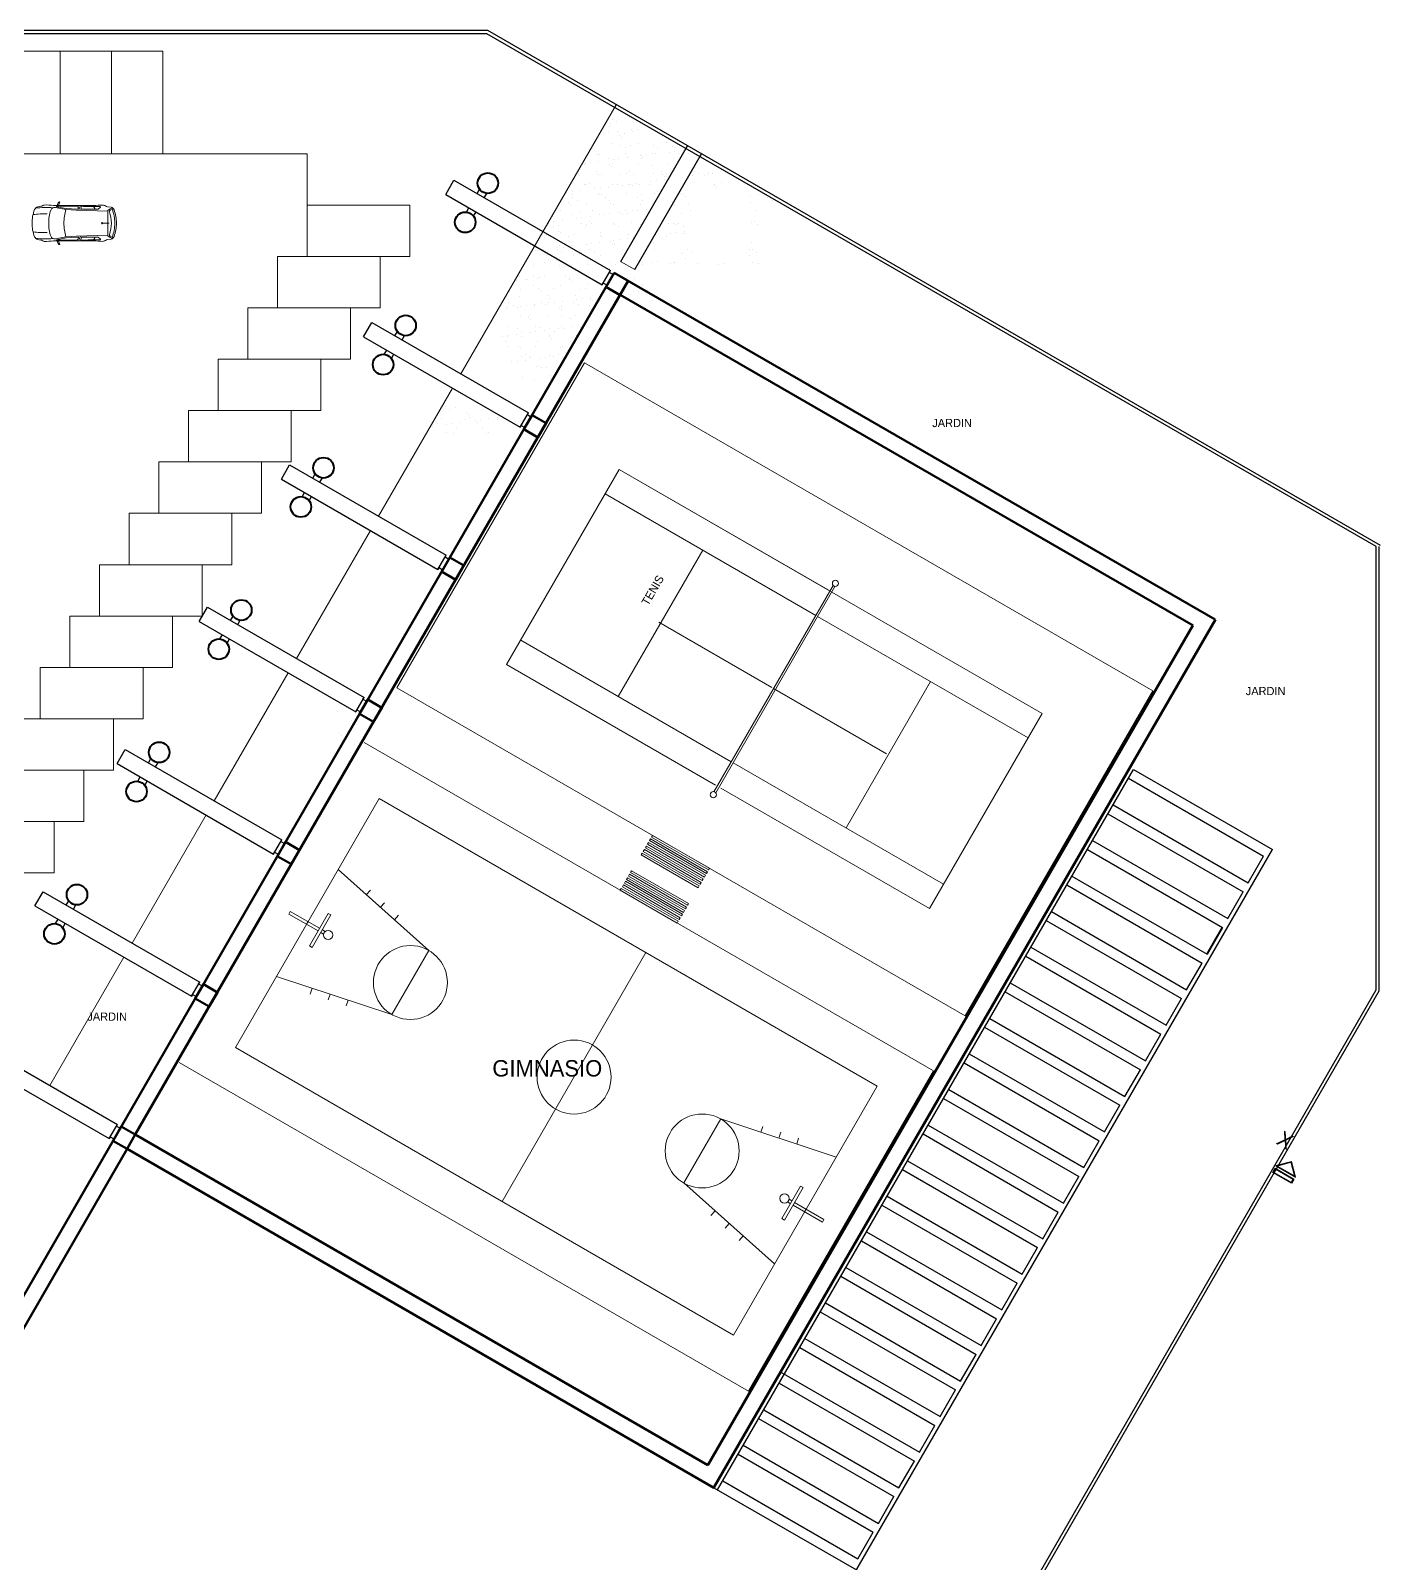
# Model space of a CAD drawing. Header units: millimetres. Extents: x 255 to 764, y 60 to 269.
# Drawn here: x 327.3 to 393, y 148.6 to 223.2 of the extents above; entities that cross this region are included whole.
import ezdxf

# ---------------------------------------------------------------- set-up
doc = ezdxf.new("R2010")
doc.units = ezdxf.units.MM
for name, color, linetype, lineweight in [('ARBOLES A', 1, 'Continuous', 9), ('AUTOS', 1, 'Continuous', 9), ('BANQUETA', 2, 'Continuous', 20), ('CANCHAS', 1, 'Continuous', 9), ('FACHADA 01', 6, 'Continuous', 60), ('FACHADA 03', 4, 'Continuous', 40), ('FACHADA 04', 3, 'Continuous', 30), ('mobiliario', 1, 'Continuous', 0), ('TEXTO 01', 3, 'Continuous', 30), ('TEXTO 02', 1, 'Continuous', 13)]:
    doc.layers.add(name, color=color, linetype=linetype, lineweight=lineweight)

# ---------------------------------------------------------------- blocks, each defined once
blk = doc.blocks.new('AutoA62 Planta Golf')
at = {"linetype": 'ByBlock'}
for p, q in [((1.651, 0.668), (1.135, 0.761)), ((1.189, 0.804), (1.268, 0.994)), ((1.665, 0.719), (1.189, 0.804)), ((1.27, 0.877), (1.23, 0.797)), ((1.293, 0.869), (1.243, 0.887)), ((1.268, 0.994), (1.309, 1.03)), ((1.346, 1.033), (1.293, 0.869)), ((1.309, 1.03), (1.335, 1.035)), ((1.335, 1.035), (1.346, 1.033)), ((2.225, 0.79), (2.26, 0.702)), ((2.267, 0.866), (2.361, 0.624)), ((2.369, 0.794), (2.409, 0.69)), ((2.997, 0.812), (3.056, 0.678)), ((3.017, 0.81), (3.075, 0.678)), ((3.219, 0.683), (3.33, 0.781)), ((3.679, 0.801), (3.846, 0.774)), ((1.651, 0.668), (2.162, 0.629)), ((1.665, 0.719), (2.175, 0.679)), ((3.686, 0.588), (2.162, 0.629)), ((2.243, 0.678), (2.175, 0.679)), ((2.427, 0.678), (3.206, 0.678)), ((3.419, 0.007), (3.755, 0.004)), ((3.686, 0.587), (3.686, 0.005)), ((3.755, -0.004), (3.755, 0.004)), ((3.796, 0.629), (3.91, 0.693)), ((1.651, -0.668), (1.135, -0.761)), ((1.665, -0.719), (1.189, -0.804)), ((1.651, -0.668), (2.162, -0.629)), ((1.665, -0.719), (2.175, -0.679)), ((3.686, -0.588), (2.162, -0.629)), ((2.243, -0.678), (2.175, -0.679)), ((2.225, -0.79), (2.26, -0.702)), ((2.267, -0.866), (2.361, -0.624)), ((2.369, -0.794), (2.409, -0.69)), ((2.427, -0.678), (3.206, -0.678)), ((2.997, -0.812), (3.056, -0.678)), ((3.017, -0.81), (3.075, -0.678)), ((3.219, -0.683), (3.33, -0.781)), ((3.419, -0.007), (3.755, -0.004)), ((3.686, -0.587), (3.686, -0.005)), ((3.796, -0.629), (3.91, -0.693)), ((1.189, -0.804), (1.268, -0.994)), ((1.27, -0.877), (1.23, -0.797)), ((1.293, -0.869), (1.243, -0.887)), ((1.268, -0.994), (1.309, -1.03)), ((1.346, -1.033), (1.293, -0.869)), ((1.309, -1.03), (1.335, -1.035)), ((1.335, -1.035), (1.346, -1.033)), ((3.679, -0.801), (3.846, -0.774))]:
    blk.add_line(p, q, dxfattribs=at)
for centre, radius, start, end in [((0.33, 0.572), 0.225, 104.03708, 157.20056), ((0.67, -2.536), 3.304, 83.8263, 98.71945), ((0.499, 0.098), 0.727, 95.98946, 107.94687), ((0.403, 1.017), 0.197, 275.98946, 308.68707), ((0.585, 0.789), 0.0955, 87.47388, 128.68707), ((0.685, -1.132), 2.018, 79.82583, 92.71137), ((1.101, 0.567), 0.197, 79.82992, 158.94677), ((2.019, -39.672), 40.539, 91.14083, 91.38194), ((2.019, -39.672), 40.5, 89.78574, 91.10028), ((2.019, -39.672), 40.539, 88.61806, 91.07118), ((2.17, 0.769), 0.059, 21.27913, 89.78574), ((2.387, 0.801), 0.0197, 89.61184, 201.27913), ((2.105, -40.859), 41.681, 88.32994, 89.61184), ((3.453, -2.653), 3.537, 90.06026, 97.40254), ((3.319, 0.79), 0.0138, 319.5223, 88.20634), ((3.453, 0.789), 0.0955, 51.31293, 92.52612), ((3.517, 0.768), 0.0955, 51.31293, 92.52612), ((3.7, 0.996), 0.197, 231.31293, 264.01054), ((3.824, 0.595), 0.18, 18.28026, 83.21958), ((1.838, 0), 1.838, 158.994, 180), ((1.838, 0), 1.838, 180, 201.006), ((0.532, -2.849), 3.304, 86.54404, 98.41367), ((2.269, 0.117), 1.449, 158.94677, 184.64415), ((3.873, 0), 2.321, 163.26823, 180), ((3.873, 0), 2.321, 180, 196.73177), ((2.243, 0.695), 0.0177, 268.49256, 21.27913), ((2.427, 0.697), 0.0197, 201.27913, 270), ((3.206, 0.697), 0.0197, 270, 311.64533), ((3.419, 0), 0.0297, 13.76028, 346.23972), ((3.419, 0), 0.00735, 90, 270), ((3.745, 0.587), 0.059, 130.9804, 180), ((4.024, 0.266), 0.484, 101.11593, 130.9804), ((3.825, 0.577), 0.059, 119.29402, 197.29416), ((1.822, -0.05), 2.04, 1.3982, 17.38909), ((1.86, -0.043), 2.169, 1.13495, 19.70197), ((3.935, 0.635), 0.0623, 15.1262, 113.3532), ((1.889, -0.047), 2.219, 1.20167, 18.34022), ((1.889, 0.047), 2.219, 341.65978, 358.79833), ((0.532, 2.849), 3.304, 261.58633, 273.45596), ((0.33, -0.572), 0.225, 202.79944, 255.96292), ((0.67, 2.536), 3.304, 261.28055, 276.1737), ((2.269, -0.117), 1.449, 175.35585, 201.05323), ((1.101, -0.567), 0.197, 201.05323, 280.17008), ((2.243, -0.695), 0.0177, 338.72087, 91.50744), ((2.427, -0.697), 0.0197, 90, 158.72087), ((3.206, -0.697), 0.0197, 48.35467, 90), ((3.745, -0.587), 0.059, 180, 229.0196), ((4.024, -0.266), 0.484, 229.0196, 258.88407), ((3.825, -0.577), 0.059, 162.70584, 240.70598), ((1.822, 0.05), 2.04, 342.61091, 358.6018), ((3.824, -0.595), 0.18, 276.78042, 341.71974), ((1.86, 0.043), 2.169, 340.29803, 358.86505), ((3.935, -0.635), 0.0623, 246.6468, 344.8738), ((0.499, -0.098), 0.727, 252.05313, 264.01054), ((0.403, -1.017), 0.197, 51.31293, 84.01054), ((0.585, -0.789), 0.0955, 231.31293, 272.52612), ((0.685, 1.132), 2.018, 267.28863, 280.17417), ((2.019, 39.672), 40.539, 268.61806, 268.85917), ((2.019, 39.672), 40.5, 268.89972, 270.21426), ((2.019, 39.672), 40.539, 268.92882, 271.38194), ((2.17, -0.769), 0.059, 270.21426, 338.72087), ((2.387, -0.801), 0.0197, 158.72087, 270.38816), ((2.105, 40.859), 41.681, 270.38816, 271.67006), ((3.453, 2.653), 3.537, 262.59746, 269.93974), ((3.319, -0.79), 0.0138, 271.79366, 40.4777), ((3.453, -0.789), 0.0955, 267.47388, 308.68707), ((3.517, -0.768), 0.0955, 267.47388, 308.68707), ((3.7, -0.996), 0.197, 95.98946, 128.68707)]:
    blk.add_arc(centre, radius, start, end, dxfattribs=at)

msp = doc.modelspace()

# ---------------------------------------------------------------- linework, layer by layer
at = {"layer": 'ARBOLES A', "lineweight": 0}
for p, q in [((355.493, 218.698), (355.493, 218.698)), ((355.573, 218.924), (355.573, 218.924)), ((355.788, 218.788), (355.788, 218.788)), ((356.148, 219.2), (356.148, 219.2)), ((355.138, 218.212), (355.138, 218.212)), ((355.403, 218.247), (355.403, 218.247)), ((355.407, 218.578), (355.407, 218.578)), ((355.816, 218.301), (355.816, 218.301)), ((355.913, 218.115), (355.913, 218.115)), ((356.006, 218.029), (356.006, 218.029)), ((356.18, 218.221), (356.18, 218.221)), ((356.506, 218.392), (356.506, 218.392)), ((356.559, 218.297), (356.559, 218.297)), ((356.77, 218.427), (356.77, 218.427)), ((357.976, 218.07), (357.976, 218.07)), ((354.616, 217.513), (354.616, 217.513)), ((354.84, 217.193), (354.84, 217.193)), ((354.921, 217.178), (354.921, 217.178)), ((355.525, 217.719), (355.525, 217.719)), ((355.984, 217.652), (355.984, 217.652)), ((356.198, 217.516), (356.198, 217.516)), ((356.212, 217.243), (356.212, 217.243)), ((356.448, 217.624), (356.448, 217.624)), ((356.825, 217.713), (356.825, 217.713)), ((356.954, 217.161), (356.954, 217.161)), ((357.238, 217.173), (357.238, 217.173)), ((357.542, 217.26), (357.542, 217.26)), ((357.566, 217.655), (357.566, 217.655)), ((357.651, 217.228), (357.651, 217.228)), ((357.78, 217.519), (357.78, 217.519)), ((358.197, 217.762), (358.197, 217.762)), ((358.341, 217.318), (358.341, 217.318)), ((358.481, 217.606), (358.481, 217.606)), ((358.575, 217.521), (358.575, 217.521)), ((358.606, 217.353), (358.606, 217.353)), ((358.841, 217.253), (358.841, 217.253)), ((359.019, 217.408), (359.019, 217.408)), ((359.148, 217.658), (359.148, 217.658)), ((354.227, 216.723), (354.227, 216.723)), ((354.239, 216.778), (354.239, 216.778)), ((354.504, 216.813), (354.504, 216.813)), ((354.917, 216.867), (354.917, 216.867)), ((355.387, 217.022), (355.387, 217.022)), ((355.427, 216.715), (355.427, 216.715)), ((355.521, 216.629), (355.521, 216.629)), ((355.557, 216.74), (355.557, 216.74)), ((355.607, 216.958), (355.607, 216.958)), ((355.871, 216.993), (355.871, 216.993)), ((356.284, 217.047), (356.284, 217.047)), ((356.857, 216.734), (356.857, 216.734)), ((356.969, 217.025), (356.969, 217.025)), ((356.974, 217.138), (356.974, 217.138)), ((357.048, 217.075), (357.048, 217.075)), ((357.49, 216.67), (357.49, 216.67)), ((358.229, 216.783), (358.229, 216.783)), ((358.551, 217.027), (358.551, 217.027)), ((359.616, 216.567), (359.616, 216.567)), ((360.133, 217.03), (360.133, 217.03)), ((353.9, 216.269), (353.9, 216.269)), ((353.993, 216.183), (353.993, 216.183)), ((354.215, 215.747), (354.215, 215.747)), ((354.259, 215.744), (354.259, 215.744)), ((354.435, 215.778), (354.435, 215.778)), ((354.812, 216.377), (354.812, 216.377)), ((354.872, 216.214), (354.872, 216.214)), ((355.026, 216.241), (355.026, 216.241)), ((355.589, 215.761), (355.589, 215.761)), ((355.797, 215.75), (355.797, 215.75)), ((355.963, 216.224), (355.963, 216.224)), ((356.075, 215.705), (356.075, 215.705)), ((356.244, 216.264), (356.244, 216.264)), ((356.339, 215.739), (356.339, 215.739)), ((356.394, 216.38), (356.394, 216.38)), ((356.468, 215.761), (356.468, 215.761)), ((356.562, 215.675), (356.562, 215.675)), ((356.608, 216.244), (356.608, 216.244)), ((356.752, 215.794), (356.752, 215.794)), ((356.889, 215.755), (356.889, 215.755)), ((357.379, 215.753), (357.379, 215.753)), ((357.442, 215.885), (357.442, 215.885)), ((357.574, 216.281), (357.574, 216.281)), ((357.707, 215.92), (357.707, 215.92)), ((357.976, 216.383), (357.976, 216.383)), ((357.995, 216.206), (357.995, 216.206)), ((358.089, 216.121), (358.089, 216.121)), ((358.12, 215.974), (358.12, 215.974)), ((358.19, 216.247), (358.19, 216.247)), ((359.487, 216.154), (359.487, 216.154)), ((359.558, 216.386), (359.558, 216.386)), ((359.59, 215.821), (359.59, 215.821)), ((359.772, 216.25), (359.772, 216.25)), ((360.058, 216.162), (360.058, 216.162)), ((360.177, 216.245), (360.177, 216.245)), ((360.245, 216.324), (360.245, 216.324)), ((360.442, 216.28), (360.442, 216.28)), ((360.543, 215.758), (360.543, 215.758)), ((360.564, 215.698), (360.564, 215.698)), ((360.89, 215.815), (360.89, 215.815)), ((353.34, 215.345), (353.34, 215.345)), ((353.604, 215.242), (353.604, 215.242)), ((353.605, 215.379), (353.605, 215.379)), ((353.64, 215.102), (353.64, 215.102)), ((353.854, 214.966), (353.854, 214.966)), ((354.018, 215.434), (354.018, 215.434)), ((354.708, 215.525), (354.708, 215.525)), ((354.904, 215.236), (354.904, 215.236)), ((354.941, 215.315), (354.941, 215.315)), ((354.972, 215.559), (354.972, 215.559)), ((355.035, 215.229), (355.035, 215.229)), ((355.222, 215.105), (355.222, 215.105)), ((355.385, 215.614), (355.385, 215.614)), ((355.436, 214.969), (355.436, 214.969)), ((356.276, 215.285), (356.276, 215.285)), ((356.804, 215.108), (356.804, 215.108)), ((357.004, 215.27), (357.004, 215.27)), ((357.018, 214.972), (357.018, 214.972)), ((357.606, 215.302), (357.606, 215.302)), ((358.905, 215.296), (358.905, 215.296)), ((359.036, 215.252), (359.036, 215.252)), ((359.13, 215.167), (359.13, 215.167)), ((360.657, 215.612), (360.657, 215.612)), ((362.277, 215.206), (362.277, 215.206)), ((362.626, 215.653), (362.626, 215.653)), ((362.69, 215.26), (362.69, 215.26)), ((362.906, 215.356), (362.906, 215.356)), ((363.132, 215.19), (363.132, 215.19)), ((363.132, 215.12), (363.132, 215.12)), ((363.226, 215.104), (363.226, 215.104)), ((363.346, 214.983), (363.346, 214.983)), ((353.044, 214.472), (353.044, 214.472)), ((353.414, 214.869), (353.414, 214.869)), ((353.508, 214.783), (353.508, 214.783)), ((353.636, 214.263), (353.636, 214.263)), ((353.949, 214.378), (353.949, 214.378)), ((354.291, 214.765), (354.291, 214.765)), ((354.486, 214.18), (354.486, 214.18)), ((354.626, 214.475), (354.626, 214.475)), ((354.936, 214.257), (354.936, 214.257)), ((355.176, 214.271), (355.176, 214.271)), ((355.44, 214.306), (355.44, 214.306)), ((355.477, 214.824), (355.477, 214.824)), ((355.621, 214.782), (355.621, 214.782)), ((355.853, 214.36), (355.853, 214.36)), ((355.982, 214.361), (355.982, 214.361)), ((356.076, 214.275), (356.076, 214.275)), ((356.208, 214.478), (356.208, 214.478)), ((356.308, 214.306), (356.308, 214.306)), ((356.543, 214.451), (356.543, 214.451)), ((356.808, 214.486), (356.808, 214.486)), ((356.921, 214.776), (356.921, 214.776)), ((357.221, 214.54), (357.221, 214.54)), ((357.509, 214.807), (357.509, 214.807)), ((358.588, 214.72), (358.588, 214.72)), ((358.937, 214.317), (358.937, 214.317)), ((359.278, 214.811), (359.278, 214.811)), ((359.372, 214.483), (359.372, 214.483)), ((362.294, 214.886), (362.294, 214.886)), ((362.536, 214.489), (362.536, 214.489)), ((363.624, 214.903), (363.624, 214.903)), ((352.469, 213.828), (352.469, 213.828)), ((352.683, 213.691), (352.683, 213.691)), ((352.706, 213.946), (352.706, 213.946)), ((352.928, 213.469), (352.928, 213.469)), ((352.951, 213.737), (352.951, 213.737)), ((353.119, 214), (353.119, 214)), ((353.809, 214.091), (353.809, 214.091)), ((354.051, 213.83), (354.051, 213.83)), ((354.073, 214.126), (354.073, 214.126)), ((354.265, 213.694), (354.265, 213.694)), ((354.323, 213.787), (354.323, 213.787)), ((354.455, 213.915), (354.455, 213.915)), ((354.549, 213.829), (354.549, 213.829)), ((354.991, 213.424), (354.991, 213.424)), ((355.633, 213.833), (355.633, 213.833)), ((355.653, 213.804), (355.653, 213.804)), ((355.847, 213.697), (355.847, 213.697)), ((356.518, 213.87), (356.518, 213.87)), ((356.953, 213.797), (356.953, 213.797)), ((358.325, 213.847), (358.325, 213.847)), ((358.551, 213.852), (358.551, 213.852)), ((358.644, 213.767), (358.644, 213.767)), ((358.796, 213.839), (358.796, 213.839)), ((359.011, 213.703), (359.011, 213.703)), ((359.057, 213.467), (359.057, 213.467)), ((362.326, 213.907), (362.326, 213.907)), ((362.481, 213.918), (362.481, 213.918)), ((362.646, 213.79), (362.646, 213.79)), ((352.339, 213.267), (352.339, 213.267)), ((352.983, 212.758), (352.983, 212.758)), ((353.022, 213.383), (353.022, 213.383)), ((353.174, 212.692), (353.174, 212.692)), ((353.454, 213.2), (353.454, 213.2)), ((353.464, 212.978), (353.464, 212.978)), ((353.587, 212.747), (353.587, 212.747)), ((353.668, 213.284), (353.668, 213.284)), ((354.277, 212.837), (354.277, 212.837)), ((354.355, 212.808), (354.355, 212.808)), ((354.541, 212.872), (354.541, 212.872)), ((354.954, 212.927), (354.954, 212.927)), ((354.968, 213.278), (354.968, 213.278)), ((355.036, 213.203), (355.036, 213.203)), ((355.496, 212.961), (355.496, 212.961)), ((355.59, 212.875), (355.59, 212.875)), ((355.644, 213.017), (355.644, 213.017)), ((355.685, 212.825), (355.685, 212.825)), ((355.909, 213.052), (355.909, 213.052)), ((356.322, 213.107), (356.322, 213.107)), ((356.34, 213.327), (356.34, 213.327)), ((356.618, 213.205), (356.618, 213.205)), ((357.559, 212.916), (357.559, 212.916)), ((357.689, 213.287), (357.689, 213.287)), ((358.2, 213.208), (358.2, 213.208)), ((358.379, 213.377), (358.379, 213.377)), ((358.644, 213.412), (358.644, 213.412)), ((358.969, 213.338), (358.969, 213.338)), ((359.086, 213.362), (359.086, 213.362)), ((362.358, 212.928), (362.358, 212.928)), ((351.806, 212.512), (351.806, 212.512)), ((351.936, 212.532), (351.936, 212.532)), ((352.219, 212.567), (352.219, 212.567)), ((352.371, 212.288), (352.371, 212.288)), ((352.442, 212.069), (352.442, 212.069)), ((352.536, 211.983), (352.536, 211.983)), ((352.879, 212.555), (352.879, 212.555)), ((352.909, 212.657), (352.909, 212.657)), ((353.093, 212.419), (353.093, 212.419)), ((353.7, 212.305), (353.7, 212.305)), ((353.864, 211.928), (353.864, 211.928)), ((353.969, 212.515), (353.969, 212.515)), ((354.063, 212.429), (354.063, 212.429)), ((354.461, 212.558), (354.461, 212.558)), ((354.505, 212.024), (354.505, 212.024)), ((354.675, 212.422), (354.675, 212.422)), ((355, 212.299), (355, 212.299)), ((355.446, 211.931), (355.446, 211.931)), ((356.032, 212.47), (356.032, 212.47)), ((356.043, 212.561), (356.043, 212.561)), ((357.028, 211.933), (357.028, 211.933)), ((357.48, 211.944), (357.48, 211.944)), ((357.625, 212.564), (357.625, 212.564)), ((357.745, 211.979), (357.745, 211.979)), ((358.6, 211.962), (358.6, 211.962)), ((358.61, 211.936), (358.61, 211.936)), ((359.001, 212.359), (359.001, 212.359)), ((359.112, 212.159), (359.112, 212.159)), ((359.207, 212.567), (359.207, 212.567)), ((359.421, 212.43), (359.421, 212.43)), ((362.254, 212.304), (362.254, 212.304)), ((362.26, 212.573), (362.26, 212.573)), ((362.371, 212.573), (362.371, 212.573)), ((362.39, 211.949), (362.39, 211.949)), ((362.585, 212.436), (362.585, 212.436)), ((351.031, 211.26), (351.031, 211.26)), ((351.707, 211.28), (351.707, 211.28)), ((351.716, 211.786), (351.716, 211.786)), ((352.01, 211.224), (352.01, 211.224)), ((352.275, 211.259), (352.275, 211.259)), ((352.282, 211.925), (352.282, 211.925)), ((353.015, 211.78), (353.015, 211.78)), ((353.289, 211.283), (353.289, 211.283)), ((354.387, 211.829), (354.387, 211.829)), ((354.871, 211.286), (354.871, 211.286)), ((355.423, 211.673), (355.423, 211.673)), ((355.717, 211.846), (355.717, 211.846)), ((357.017, 211.84), (357.017, 211.84)), ((358.389, 211.889), (358.389, 211.889)), ((359.718, 211.906), (359.718, 211.906)), ((360.727, 211.858), (360.727, 211.858)), ((361.018, 211.9), (361.018, 211.9)), ((362.696, 211.899), (362.696, 211.899)), ((350.907, 211.078), (350.907, 211.078)), ((351.111, 210.65), (351.111, 210.65)), ((351.32, 211.133), (351.32, 211.133)), ((351.451, 211.132), (351.451, 211.132)), ((351.748, 210.807), (351.748, 210.807)), ((351.921, 211.144), (351.921, 211.144)), ((351.956, 210.669), (351.956, 210.669)), ((352.05, 210.583), (352.05, 210.583)), ((352.693, 210.653), (352.693, 210.653)), ((353.047, 210.801), (353.047, 210.801)), ((353.483, 211.115), (353.483, 211.115)), ((353.503, 211.147), (353.503, 211.147)), ((353.577, 211.029), (353.577, 211.029)), ((354.019, 210.624), (354.019, 210.624)), ((354.275, 210.656), (354.275, 210.656)), ((354.419, 210.85), (354.419, 210.85)), ((355.085, 211.15), (355.085, 211.15)), ((356.145, 210.521), (356.145, 210.521)), ((356.581, 210.51), (356.581, 210.51)), ((356.667, 211.153), (356.667, 211.153)), ((356.845, 210.545), (356.845, 210.545)), ((357.049, 210.861), (357.049, 210.861)), ((357.258, 210.599), (357.258, 210.599)), ((350.421, 209.699), (350.421, 209.699)), ((350.429, 210.223), (350.429, 210.223)), ((350.45, 209.811), (350.45, 209.811)), ((350.523, 210.137), (350.523, 210.137)), ((350.535, 210.006), (350.535, 210.006)), ((350.75, 209.869), (350.75, 209.869)), ((350.965, 209.732), (350.965, 209.732)), ((351.063, 210.281), (351.063, 210.281)), ((351.111, 209.79), (351.111, 209.79)), ((351.376, 209.825), (351.376, 209.825)), ((351.78, 209.828), (351.78, 209.828)), ((351.789, 209.879), (351.789, 209.879)), ((352.117, 210.008), (352.117, 210.008)), ((352.332, 209.872), (352.332, 209.872)), ((352.435, 210.331), (352.435, 210.331)), ((352.479, 209.97), (352.479, 209.97)), ((352.492, 210.178), (352.492, 210.178)), ((352.743, 210.005), (352.743, 210.005)), ((352.997, 209.715), (352.997, 209.715)), ((353.079, 209.822), (353.079, 209.822)), ((353.156, 210.059), (353.156, 210.059)), ((353.699, 210.011), (353.699, 210.011)), ((353.764, 210.348), (353.764, 210.348)), ((353.846, 210.15), (353.846, 210.15)), ((353.914, 209.875), (353.914, 209.875)), ((354.111, 210.185), (354.111, 210.185)), ((354.451, 209.871), (354.451, 209.871)), ((354.524, 210.239), (354.524, 210.239)), ((354.525, 210.161), (354.525, 210.161)), ((354.618, 210.075), (354.618, 210.075)), ((356.436, 210.391), (356.436, 210.391)), ((356.587, 210.116), (356.587, 210.116)), ((351.095, 209.302), (351.095, 209.302)), ((351.47, 209.269), (351.47, 209.269)), ((351.521, 209.378), (351.521, 209.378)), ((351.564, 209.183), (351.564, 209.183)), ((352.467, 209.352), (352.467, 209.352)), ((353.091, 209.629), (353.091, 209.629)), ((353.103, 209.381), (353.103, 209.381)), ((353.533, 209.224), (353.533, 209.224)), ((353.796, 209.369), (353.796, 209.369)), ((350.212, 208.356), (350.212, 208.356)), ((350.477, 208.391), (350.477, 208.391)), ((350.479, 208.332), (350.479, 208.332)), ((350.482, 208.832), (350.482, 208.832)), ((350.89, 208.446), (350.89, 208.446)), ((350.946, 208.733), (350.946, 208.733)), ((351.127, 208.324), (351.127, 208.324)), ((351.16, 208.597), (351.16, 208.597)), ((351.58, 208.536), (351.58, 208.536)), ((351.812, 208.849), (351.812, 208.849)), ((351.844, 208.571), (351.844, 208.571)), ((352.006, 208.778), (352.006, 208.778)), ((352.257, 208.626), (352.257, 208.626)), ((352.499, 208.373), (352.499, 208.373)), ((352.512, 208.315), (352.512, 208.315)), ((352.528, 208.736), (352.528, 208.736)), ((352.605, 208.229), (352.605, 208.229)), ((352.742, 208.6), (352.742, 208.6)), ((352.947, 208.716), (352.947, 208.716)), ((353.111, 208.843), (353.111, 208.843)), ((353.212, 208.751), (353.212, 208.751)), ((353.625, 208.806), (353.625, 208.806)), ((353.828, 208.39), (353.828, 208.39)), ((354.039, 208.761), (354.039, 208.761)), ((350.349, 208.103), (350.349, 208.103)), ((350.514, 207.854), (350.514, 207.854)), ((350.984, 207.869), (350.984, 207.869)), ((351.078, 207.783), (351.078, 207.783)), ((351.356, 207.461), (351.356, 207.461)), ((351.844, 207.87), (351.844, 207.87)), ((351.931, 208.106), (351.931, 208.106)), ((352.938, 207.464), (352.938, 207.464)), ((353.047, 207.824), (353.047, 207.824)), ((353.143, 207.864), (353.143, 207.864)), ((353.513, 208.109), (353.513, 208.109)), ((350.681, 207.103), (350.681, 207.103)), ((350.945, 207.138), (350.945, 207.138)), ((351.159, 207.345), (351.159, 207.345)), ((351.358, 207.192), (351.358, 207.192)), ((351.52, 207.378), (351.52, 207.378)), ((351.57, 207.325), (351.57, 207.325)), ((351.876, 206.892), (351.876, 206.892)), ((352.026, 206.915), (352.026, 206.915)), ((352.048, 207.283), (352.048, 207.283)), ((352.119, 206.829), (352.119, 206.829)), ((352.313, 207.318), (352.313, 207.318)), ((352.341, 206.834), (352.341, 206.834)), ((352.531, 207.394), (352.531, 207.394)), ((352.726, 207.372), (352.726, 207.372)), ((353.152, 207.328), (353.152, 207.328)), ((351.191, 206.366), (351.191, 206.366)), ((351.766, 206.189), (351.766, 206.189)), ((352.561, 206.424), (352.561, 206.424)), ((352.563, 206.415), (352.563, 206.415)), ((347.431, 204.909), (347.431, 204.909)), ((347.645, 204.772), (347.645, 204.772)), ((347.938, 204.874), (347.938, 204.874)), ((348.485, 204.623), (348.485, 204.623)), ((348.579, 204.538), (348.579, 204.538)), ((349.227, 204.775), (349.227, 204.775)), ((346.825, 203.965), (346.825, 203.965)), ((346.958, 204.177), (346.958, 204.177)), ((347.052, 204.092), (347.052, 204.092)), ((347.253, 204.348), (347.253, 204.348)), ((347.515, 204.055), (347.515, 204.055)), ((347.78, 204.09), (347.78, 204.09)), ((347.97, 203.895), (347.97, 203.895)), ((348.193, 204.145), (348.193, 204.145)), ((348.416, 204.281), (348.416, 204.281)), ((348.625, 204.398), (348.625, 204.398)), ((348.883, 204.235), (348.883, 204.235)), ((349.021, 204.133), (349.021, 204.133)), ((349.147, 204.27), (349.147, 204.27)), ((349.27, 203.889), (349.27, 203.889)), ((349.56, 204.325), (349.56, 204.325)), ((349.955, 204.415), (349.955, 204.415)), ((349.998, 204.284), (349.998, 204.284)), ((347.494, 203.687), (347.494, 203.687)), ((347.841, 203.636), (347.841, 203.636)), ((349.423, 203.639), (349.423, 203.639)), ((349.527, 203.669), (349.527, 203.669)), ((346.865, 197.026), (346.865, 197.026)), ((343.626, 190.624), (343.626, 190.624)), ((342.193, 190.092), (342.193, 190.092)), ((342.627, 190.259), (342.627, 190.259)), ((342.862, 189.626), (342.862, 189.626)), ((342.265, 188.996), (342.265, 188.996)), ((342.405, 188.915), (342.405, 188.915)), ((342.464, 188.633), (342.464, 188.633))]:
    msp.add_line(p, q, dxfattribs=at)
at = {"layer": 'AUTOS'}
for p, q in [((345.712, 214.729), (340.712, 214.729)), ((345.712, 212.229), (339.269, 212.229)), ((355.97, 211.997), (356.663, 211.597)), ((344.269, 209.729), (337.825, 209.729)), ((342.825, 207.229), (336.382, 207.229)), ((341.382, 204.729), (334.939, 204.729)), ((339.939, 202.229), (333.495, 202.229)), ((338.495, 199.729), (332.052, 199.729)), ((335.608, 197.229), (330.608, 197.229)), ((337.052, 197.229), (332.052, 197.229)), ((335.608, 194.729), (329.165, 194.729)), ((334.165, 192.229), (327.722, 192.229)), ((332.722, 189.729), (326.278, 189.729)), ((332.722, 189.729), (328.495, 189.729)), ((331.278, 187.229), (324.835, 187.229)), ((329.835, 184.729), (323.392, 184.729)), ((328.392, 182.229), (321.948, 182.229))]:
    msp.add_line(p, q, dxfattribs=at)
at = {"layer": 'BANQUETA'}
for p, q in [((348.189, 206.519), (355.755, 219.624)), ((344.189, 199.591), (347.789, 205.826)), ((355.907, 201.867), (350.422, 192.367)), ((366.07, 196), (355.907, 201.867)), ((376.493, 189.982), (355.907, 201.867)), ((340.189, 192.663), (343.789, 198.898)), ((336.189, 185.735), (339.789, 191.97)), ((336.189, 185.735), (339.789, 191.97)), ((350.422, 192.367), (360.585, 186.499)), ((371.008, 180.482), (376.493, 189.982)), ((360.845, 186.349), (371.008, 180.482)), ((332.189, 178.806), (335.789, 185.042)), ((332.189, 178.806), (335.789, 185.042)), ((328.189, 171.878), (331.789, 178.114)), ((328.189, 171.878), (331.789, 178.114))]:
    msp.add_line(p, q, dxfattribs=at)
at = {"layer": 'CANCHAS'}
for p, q in [((291.186, 222.229), (333.686, 222.229)), ((328.686, 217.229), (328.686, 222.229)), ((331.186, 217.229), (331.186, 222.229)), ((333.686, 217.229), (333.686, 222.229)), ((291.186, 217.229), (340.712, 217.229)), ((340.712, 212.229), (340.712, 214.729)), ((345.712, 212.229), (345.712, 214.729)), ((339.269, 209.729), (339.269, 212.229)), ((344.269, 209.729), (344.269, 212.229)), ((344.269, 209.729), (344.269, 212.229)), ((337.825, 207.229), (337.825, 209.729)), ((342.825, 207.229), (342.825, 209.729)), ((342.825, 207.229), (342.825, 209.729)), ((336.382, 204.729), (336.382, 207.229)), ((341.382, 204.729), (341.382, 207.229)), ((334.939, 202.229), (334.939, 204.729)), ((339.939, 202.229), (339.939, 204.729)), ((339.939, 202.229), (339.939, 204.729)), ((333.495, 199.729), (333.495, 202.229)), ((338.495, 199.729), (338.495, 202.229)), ((365.471, 194.762), (355.222, 200.68)), ((332.052, 197.229), (332.052, 199.729)), ((337.052, 197.229), (337.052, 199.729)), ((355.858, 190.812), (359.972, 197.937)), ((330.608, 194.729), (330.608, 197.229)), ((335.608, 194.729), (335.608, 197.229)), ((360.514, 186.176), (366.314, 196.223)), ((360.6, 186.126), (366.401, 196.173)), ((329.165, 192.229), (329.165, 194.729)), ((334.165, 192.229), (334.165, 194.729)), ((363.328, 191.249), (357.828, 194.424)), ((375.807, 188.795), (365.558, 194.712)), ((351.108, 193.554), (361.357, 187.637)), ((327.722, 189.729), (327.722, 192.229)), ((332.722, 189.729), (332.722, 192.229)), ((368.913, 188.024), (363.414, 191.199)), ((366.943, 184.412), (371.057, 191.537)), ((331.278, 187.229), (331.278, 189.729)), ((371.196, 172.579), (343.483, 188.579)), ((361.444, 187.587), (371.693, 181.669)), ((329.835, 184.729), (329.835, 187.229)), ((329.835, 184.729), (329.835, 187.229)), ((341.946, 186.106), (332.946, 170.517)), ((344.216, 185.847), (337.216, 173.722)), ((368.464, 171.847), (344.216, 185.847)), ((328.392, 182.229), (328.392, 184.729)), ((328.392, 182.229), (328.392, 184.729)), ((342.216, 182.382), (346.638, 178.443)), ((343.588, 181.16), (343.788, 181.384)), ((344.275, 180.549), (344.474, 180.773)), ((341.241, 179.394), (339.812, 180.219)), ((341.316, 179.524), (339.887, 180.349)), ((340.753, 179.849), (340.678, 179.719)), ((340.821, 178.667), (341.736, 180.252)), ((340.951, 178.592), (341.866, 180.177)), ((341.866, 180.177), (341.736, 180.252)), ((344.961, 179.937), (345.16, 180.161)), ((341.371, 179.319), (341.512, 179.238)), ((341.451, 179.446), (341.587, 179.368)), ((340.951, 178.592), (340.821, 178.667)), ((346.638, 178.443), (344.838, 175.325)), ((357.206, 178.347), (350.206, 166.222)), ((339.216, 177.186), (344.838, 175.325)), ((340.961, 176.609), (340.866, 176.324)), ((341.833, 176.32), (341.739, 176.035)), ((342.706, 176.031), (342.611, 175.746)), ((361.464, 159.722), (337.216, 173.722)), ((362.196, 156.99), (334.483, 172.99)), ((371.196, 172.579), (362.196, 156.99)), ((368.464, 171.847), (361.464, 159.722)), ((360.841, 170.243), (359.041, 167.125)), ((366.464, 168.382), (360.841, 170.243)), ((362.796, 169.596), (362.89, 169.881)), ((363.669, 169.308), (363.763, 169.592)), ((364.541, 169.019), (364.635, 169.304)), ((363.464, 163.186), (359.041, 167.125)), ((364.729, 166.977), (363.814, 165.392)), ((364.859, 166.902), (363.944, 165.317)), ((364.729, 166.977), (364.859, 166.902)), ((360.566, 165.767), (360.367, 165.543)), ((364.228, 166.123), (364.093, 166.201)), ((364.309, 166.249), (364.168, 166.331)), ((364.364, 166.044), (365.793, 165.219)), ((364.439, 166.174), (365.868, 165.349)), ((364.927, 165.719), (365.002, 165.849)), ((361.253, 165.156), (361.053, 164.932)), ((363.814, 165.392), (363.944, 165.317)), ((361.939, 164.545), (361.74, 164.321))]:
    msp.add_line(p, q, dxfattribs=at)
at = {"layer": 'CANCHAS', "lineweight": 0}
for points in [[(360.046, 182.018), (360.096, 182.105), (357.325, 183.705), (357.275, 183.618)], [(360.146, 182.192), (360.196, 182.278), (357.425, 183.878), (357.375, 183.792)], [(360.246, 182.365), (360.296, 182.451), (357.525, 184.051), (357.475, 183.965)], [(359.746, 181.499), (359.796, 181.585), (357.025, 183.185), (356.975, 183.099)], [(359.846, 181.672), (359.896, 181.759), (357.125, 183.359), (357.075, 183.272)], [(359.946, 181.845), (359.996, 181.932), (357.225, 183.532), (357.175, 183.445)], [(359.126, 180.471), (359.176, 180.558), (356.404, 182.158), (356.354, 182.071)], [(359.226, 180.645), (359.276, 180.731), (356.504, 182.331), (356.454, 182.245)], [(358.726, 179.779), (358.776, 179.865), (356.004, 181.465), (355.954, 181.379)], [(358.826, 179.952), (358.876, 180.038), (356.104, 181.638), (356.054, 181.552)], [(358.926, 180.125), (358.976, 180.212), (356.204, 181.812), (356.154, 181.725)], [(359.026, 180.298), (359.076, 180.385), (356.304, 181.985), (356.254, 181.898)]]:
    msp.add_lwpolyline(points, close=True, dxfattribs=at)
at = {"layer": 'CANCHAS'}
for centre, radius in [((366.428, 196.32), 0.15), ((360.486, 186.028), 0.15), ((341.733, 179.197), 0.225), ((345.738, 176.884), 1.8), ((353.706, 172.284), 1.8), ((359.941, 168.684), 1.8), ((363.947, 166.372), 0.225)]:
    msp.add_circle(centre, radius, dxfattribs=at)
at = {"layer": 'FACHADA 01'}
for p, q in [((303.462, 121.029), (355.662, 211.443)), ((355.262, 210.75), (355.662, 211.442)), ((355.661, 211.443), (384.917, 194.552)), ((355.662, 211.442), (356.346, 211.047)), ((332.346, 169.478), (356.346, 211.048)), ((355.253, 210.755), (355.946, 210.355)), ((355.946, 210.355), (356.346, 211.047)), ((355.956, 210.372), (383.842, 194.272)), ((351.262, 203.821), (351.662, 204.514)), ((351.662, 204.514), (352.346, 204.119)), ((351.253, 203.826), (351.946, 203.426)), ((351.946, 203.426), (352.346, 204.119)), ((347.262, 196.893), (347.662, 197.586)), ((347.662, 197.586), (348.346, 197.191)), ((347.946, 196.498), (348.346, 197.191)), ((347.253, 196.898), (347.946, 196.498)), ((360.224, 153.383), (383.829, 194.268)), ((360.508, 152.295), (384.922, 194.561)), ((343.262, 189.965), (343.662, 190.658)), ((343.662, 190.658), (344.346, 190.263)), ((343.253, 189.97), (343.946, 189.57)), ((343.946, 189.57), (344.346, 190.263)), ((339.262, 183.037), (339.662, 183.73)), ((339.662, 183.73), (340.346, 183.335)), ((339.253, 183.042), (339.946, 182.642)), ((339.946, 182.642), (340.346, 183.335)), ((335.253, 176.114), (335.946, 175.714)), ((335.262, 176.109), (335.662, 176.801)), ((335.662, 176.801), (336.346, 176.406)), ((335.946, 175.714), (336.346, 176.406)), ((331.262, 169.18), (331.662, 169.873)), ((331.662, 169.873), (332.346, 169.478)), ((331.946, 168.785), (332.346, 169.478)), ((332.346, 169.478), (360.224, 153.383)), ((304.146, 120.634), (331.946, 168.785)), ((331.253, 169.185), (331.946, 168.785)), ((331.946, 168.785), (360.516, 152.29))]:
    msp.add_line(p, q, dxfattribs=at)
at = {"layer": 'FACHADA 03'}
for p, q in [((351.267, 203.83), (351.667, 204.523)), ((384.521, 178.268), (385.271, 179.567))]:
    msp.add_line(p, q, dxfattribs=at)
for centre in [(349.508, 215.804), (348.408, 213.898), (345.508, 208.875), (344.408, 206.97), (341.508, 201.947), (340.408, 200.042), (337.508, 195.019), (336.408, 193.114), (333.508, 188.091), (332.408, 186.186), (329.508, 181.163), (328.408, 179.257)]:
    msp.add_circle(centre, 0.5, dxfattribs=at)
at = {"layer": 'FACHADA 04'}
for p, q in [((355.979, 211.992), (359.227, 217.621)), ((356.663, 211.597), (359.913, 217.225)), ((347.459, 215.255), (347.859, 215.947)), ((347.859, 215.947), (355.48, 211.547)), ((347.459, 215.255), (355.08, 210.855)), ((348.985, 215.297), (349.106, 215.507)), ((349.331, 215.097), (349.452, 215.307)), ((348.464, 214.395), (348.585, 214.605)), ((348.811, 214.195), (348.931, 214.405)), ((355.08, 210.855), (355.48, 211.547)), ((355.43, 211.461), (355.611, 211.356)), ((355.13, 210.941), (355.311, 210.837)), ((343.459, 208.326), (343.859, 209.019)), ((343.859, 209.019), (351.48, 204.619)), ((343.459, 208.326), (351.08, 203.926)), ((344.985, 208.369), (345.106, 208.579)), ((345.331, 208.169), (345.452, 208.379)), ((344.464, 207.467), (344.585, 207.676)), ((344.811, 207.267), (344.931, 207.476)), ((351.08, 203.926), (351.48, 204.619)), ((351.43, 204.533), (351.603, 204.433)), ((351.13, 204.013), (351.303, 203.913)), ((339.459, 201.398), (339.859, 202.091)), ((339.859, 202.091), (347.48, 197.691)), ((340.985, 201.441), (341.106, 201.65)), ((339.459, 201.398), (347.08, 196.998)), ((340.464, 200.539), (340.585, 200.748)), ((341.331, 201.241), (341.452, 201.45)), ((340.811, 200.339), (340.931, 200.548)), ((392.752, 176.524), (392.752, 198.112)), ((392.902, 176.484), (392.902, 198.112)), ((347.08, 196.998), (347.48, 197.691)), ((347.13, 197.085), (347.08, 196.998)), ((347.13, 197.085), (347.303, 196.985)), ((347.43, 197.604), (347.48, 197.691)), ((347.43, 197.604), (347.603, 197.504)), ((335.459, 194.47), (335.859, 195.163)), ((335.859, 195.163), (343.48, 190.763)), ((335.459, 194.47), (343.08, 190.07)), ((336.985, 194.513), (337.106, 194.722)), ((337.331, 194.313), (337.452, 194.522)), ((336.464, 193.611), (336.585, 193.82)), ((336.811, 193.411), (336.931, 193.62)), ((343.08, 190.07), (343.48, 190.763)), ((343.43, 190.676), (343.48, 190.763)), ((343.43, 190.676), (343.603, 190.576)), ((343.13, 190.157), (343.08, 190.07)), ((343.13, 190.157), (343.303, 190.057)), ((331.459, 187.542), (331.859, 188.235)), ((331.859, 188.235), (339.48, 183.835)), ((331.459, 187.542), (339.08, 183.142)), ((332.985, 187.585), (333.106, 187.794)), ((333.331, 187.385), (333.452, 187.594)), ((332.464, 186.682), (332.585, 186.892)), ((332.811, 186.482), (332.931, 186.692)), ((360.69, 152.19), (380.94, 187.264)), ((380.69, 186.831), (387.271, 183.031)), ((380.94, 187.264), (387.695, 183.364)), ((379.69, 185.099), (386.271, 181.299)), ((379.94, 185.532), (386.521, 181.732)), ((339.08, 183.142), (339.48, 183.835)), ((339.43, 183.748), (339.48, 183.835)), ((339.43, 183.748), (339.603, 183.648)), ((378.94, 183.8), (385.521, 180)), ((339.13, 183.228), (339.08, 183.142)), ((339.13, 183.228), (339.303, 183.128)), ((378.69, 183.367), (385.271, 179.567)), ((386.521, 181.732), (387.271, 183.031)), ((377.69, 181.635), (384.271, 177.835)), ((377.94, 182.068), (384.521, 178.268)), ((327.459, 180.614), (327.859, 181.306)), ((327.459, 180.614), (335.08, 176.214)), ((327.859, 181.306), (335.48, 176.906)), ((328.985, 180.656), (329.106, 180.866)), ((329.331, 180.456), (329.452, 180.666)), ((385.521, 180), (386.271, 181.299)), ((328.464, 179.754), (328.585, 179.964)), ((376.69, 179.903), (383.271, 176.103)), ((376.94, 180.336), (383.521, 176.536)), ((328.811, 179.554), (328.931, 179.764)), ((375.94, 178.604), (382.521, 174.804)), ((375.69, 178.171), (382.271, 174.371)), ((383.521, 176.536), (384.271, 177.835)), ((335.08, 176.214), (335.48, 176.906)), ((335.43, 176.82), (335.48, 176.906)), ((374.94, 176.872), (381.521, 173.072)), ((335.13, 176.3), (335.08, 176.214)), ((335.13, 176.3), (335.303, 176.2)), ((335.43, 176.82), (335.603, 176.72)), ((346.4, 96.239), (392.752, 176.524)), ((346.455, 96.034), (392.902, 176.484)), ((374.69, 176.439), (381.271, 172.639)), ((382.521, 174.804), (383.271, 176.103)), ((373.69, 174.707), (380.271, 170.907)), ((373.94, 175.14), (380.521, 171.34)), ((323.859, 174.378), (331.48, 169.978)), ((381.521, 173.072), (382.271, 174.371)), ((323.459, 173.685), (331.08, 169.285)), ((372.94, 173.408), (379.521, 169.608)), ((372.69, 172.975), (379.271, 169.175)), ((380.521, 171.34), (381.271, 172.639)), ((371.94, 171.676), (378.521, 167.876)), ((371.69, 171.243), (378.271, 167.443)), ((379.521, 169.608), (380.271, 170.907)), ((331.08, 169.285), (331.48, 169.978)), ((331.43, 169.892), (331.48, 169.978)), ((331.43, 169.892), (331.603, 169.792)), ((370.69, 169.511), (377.271, 165.711)), ((370.94, 169.944), (377.521, 166.144)), ((331.13, 169.372), (331.08, 169.285)), ((331.13, 169.372), (331.303, 169.272)), ((378.521, 167.876), (379.271, 169.175)), ((369.94, 168.212), (376.521, 164.412)), ((369.69, 167.779), (376.271, 163.979)), ((377.521, 166.144), (378.271, 167.443)), ((368.94, 166.48), (375.521, 162.68)), ((368.69, 166.047), (375.271, 162.247)), ((376.521, 164.412), (377.271, 165.711)), ((367.69, 164.315), (374.271, 160.515)), ((367.94, 164.748), (374.521, 160.948)), ((375.521, 162.68), (376.271, 163.979)), ((366.94, 163.016), (373.521, 159.216)), ((366.69, 162.583), (373.271, 158.783)), ((374.521, 160.948), (375.271, 162.247)), ((365.94, 161.284), (372.521, 157.484)), ((365.69, 160.851), (372.271, 157.051)), ((373.521, 159.216), (374.271, 160.515)), ((364.69, 159.119), (371.271, 155.319)), ((364.94, 159.552), (371.521, 155.752)), ((372.521, 157.484), (373.271, 158.783)), ((363.766, 157.92), (370.521, 154.02)), ((363.69, 157.387), (370.271, 153.587)), ((371.521, 155.752), (372.271, 157.051)), ((362.94, 156.088), (369.521, 152.288)), ((362.69, 155.655), (369.271, 151.855)), ((370.521, 154.02), (371.271, 155.319)), ((361.69, 153.922), (368.271, 150.122)), ((361.94, 154.355), (368.521, 150.555)), ((369.521, 152.288), (370.271, 153.587)), ((360.516, 152.29), (367.445, 148.29)), ((360.94, 152.623), (367.521, 148.823)), ((368.521, 150.555), (369.271, 151.855)), ((367.521, 148.823), (368.271, 150.122))]:
    msp.add_line(p, q, dxfattribs=at)
at = {"layer": 'FACHADA 04', "linetype": 'Continuous', "lineweight": 30, "ltscale": 0.2}
msp.add_line((347.445, 113.649), (387.695, 183.364), dxfattribs=at)
at = {"layer": 'FACHADA 04'}
for points in [[(387.873, 167.957), (388.822, 167.409), (388.622, 168.158)], [(387.924, 167.95), (388.79, 167.45), (388.607, 168.133)], [(387.837, 167.839), (388.738, 167.319), (388.62, 167.114), (387.719, 167.634)], [(387.844, 167.811), (388.71, 167.311), (388.612, 167.142), (387.746, 167.642)]]:
    msp.add_lwpolyline(points, close=True, dxfattribs=at)
at = {"layer": 'mobiliario'}
for p, q in [((340.712, 214.729), (340.712, 217.229)), ((354.208, 207.063), (345.073, 191.24)), ((381.883, 191.085), (354.208, 207.063)), ((345.073, 191.24), (372.748, 175.263)), ((372.748, 175.263), (381.883, 191.085)), ((339.812, 180.219), (339.887, 180.349)), ((365.793, 165.219), (365.868, 165.349))]:
    msp.add_line(p, q, dxfattribs=at)
at = {"layer": 'TEXTO 01'}
for p, q in [((349.504, 223.229), (271.536, 223.229)), ((392.952, 198.17), (349.504, 223.229)), ((349.464, 223.079), (271.686, 223.079)), ((392.752, 198.112), (349.464, 223.079))]:
    msp.add_line(p, q, dxfattribs=at)

# ---------------------------------------------------------------- block references
at = {"layer": 'AUTOS'}
msp.add_blockref('AutoA62 Planta Golf', (327.319, 213.855), dxfattribs=at)

# ---------------------------------------------------------------- texts
at = {"layer": 'FACHADA 04', "insert": (388.218, 169.702), "char_height": 0.75, "width": 0.9786, "attachment_point": 1, "rotation": 330}
msp.add_mtext('X', dxfattribs=at)
at = {"layer": 'TEXTO 02', "attachment_point": 1}
for s, insert, char_height, width in [('JARDIN', (371.141, 204.327), 0.4, 25.7414), ('JARDIN', (386.401, 191.277), 0.4, 25.7414), ('JARDIN', (330.011, 175.424), 0.4, 25.7414), ('GIMNASIO', (349.726, 173.109), 0.8, 51.4828)]:
    msp.add_mtext(s, dxfattribs=dict(at, insert=insert, char_height=char_height, width=width))
at = {"layer": 'TEXTO 02', "insert": (356.965, 195.398), "char_height": 0.4, "width": 25.7414, "attachment_point": 1, "rotation": 60}
msp.add_mtext('TENIS', dxfattribs=at)

doc.saveas('drawing.dxf')
